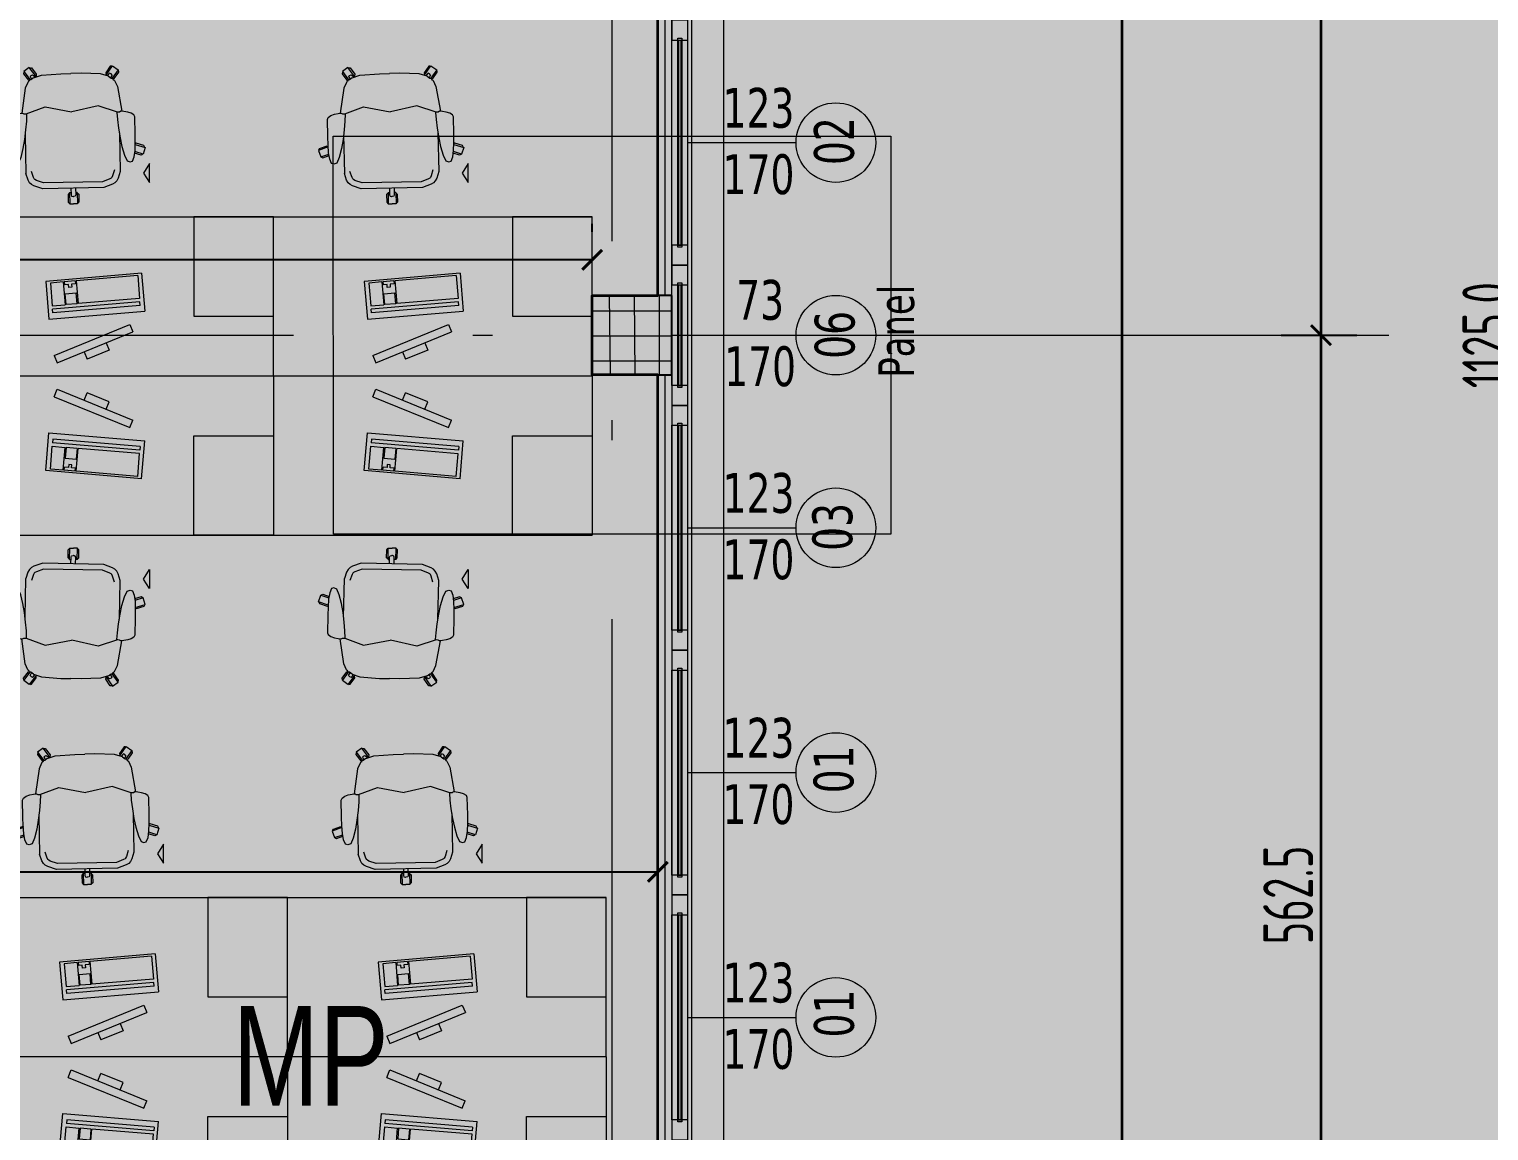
# Model space of a CAD drawing. Extents: x 6529560 to 6558080, y 5579316 to 5588131.
# Drawn here: x 6543850.56 to 6543857.89, y 5579637.96 to 5579643.49 of the extents above; entities that cross this region are included whole.
import ezdxf

# ---------------------------------------------------------------- set-up
doc = ezdxf.new("R2010")
doc.units = 0
doc.header["$MEASUREMENT"] = 0
doc.header["$PDSIZE"] = -5
doc.linetypes.add('ACAD_ISO10W100', pattern=[18, 12, -3, 0, -3])
doc.linetypes.add('GR_SOLID', pattern=[0])
doc.layers.get('0').update_dxf_attribs({"color": 2, "linetype": 'CONTINUOUS', "lineweight": 5})
doc.layers.get('Defpoints').update_dxf_attribs({"linetype": 'CONTINUOUS'})
for name, color, linetype, lineweight in [('arch_drzwi i okna', 4, 'CONTINUOUS', 15), ('arch_drzwi i okna_znaczniki', 130, 'CONTINUOUS', 9), ('arch_fundamenty na rzucie', 3, 'CONTINUOUS', 15), ('arch_meble', 5, 'GR_SOLID', 13), ('arch_osie', 181, 'CONTINUOUS', 5), ('arch_powierzchnia', 6, 'CONTINUOUS', 35), ('arch_sciany dzialowe cienkie na hali', 52, 'CONTINUOUS', 15), ('arch_sciany zewnętrzne', 94, 'CONTINUOUS', 18), ('arch_slupy wypelnienie', 9, 'CONTINUOUS', 13), ('arch_słupy', 8, 'CONTINUOUS', 25), ('arch_wymiary', 2, 'CONTINUOUS', 13)]:
    doc.layers.add(name, color=color, linetype=linetype, lineweight=lineweight)
doc.styles.add('ISO8', font='iso8.shx', dxfattribs={"width": 0.7})
doc.styles.add('ROMANS', font='romans.shx', dxfattribs={"width": 0.8})
doc.styles.get("Standard").update_dxf_attribs({"font": 'arial.ttf', "width": 0.75})
doc.styles.add('TABELKA', font='tahoma.ttf', dxfattribs={"width": 0.8})
doc.dimstyles.new('biura', dxfattribs={"dimtxt": 0.25, "dimasz": 0.1, "dimexe": 0.18, "dimexo": 0.0625, "dimgap": 0.04, "dimtad": 1, "dimdec": 1, "dimlfac": 100, "dimzin": 0, "dimdsep": 46, "dimtxsty": 'ISO8', "dimblk": 'ARCHTICK', "dimcen": 0.09, "dimadec": 0, "dimazin": 0, "dimtfac": 1, "dimtdec": 1, "dimtix": 1, "dimtofl": 0, "dimtmove": 0, "dimatfit": 3, "dimldrblk": 'ARCHTICK', "dimfxl": 0.2, "dimfxlon": 1, "dimtolj": 1, "dimtzin": 0, "dimarcsym": 0})
doc.dimstyles.new('D-GB-50', dxfattribs={"dimscale": 50, "dimtxt": 2.5, "dimasz": 2.5, "dimexe": 1, "dimexo": 2, "dimtad": 1, "dimdec": 0, "dimtxsty": 'ROMANS', "dimblk": 'OBLIQUE', "dimcen": 2.5, "dimdle": 1, "dimclrd": 256, "dimclre": 256, "dimclrt": 2, "dimadec": 0, "dimazin": 0, "dimtfac": 1, "dimtdec": 0, "dimtix": 1, "dimtmove": 2, "dimatfit": 3, "dimfxl": 1, "dimarcsym": 0})

# ---------------------------------------------------------------- blocks, each defined once
blk = doc.blocks.new('_OBLIQUE')
at = {"color": 0, "linetype": 'ByBlock', "lineweight": -2}
blk.add_line((-0.5, -0.5), (0.5, 0.5), dxfattribs=at)
blk = doc.blocks.new('_ArchTick')
at = {"color": 0, "linetype": 'ByBlock', "const_width": 0.15}
blk.add_lwpolyline([(-0.5, -0.5), (0.5, 0.5)], dxfattribs=at)
blk = doc.blocks.new('*D1855')
at = {"layer": 'arch_wymiary', "color": 0, "lineweight": -2, "transparency": 16777216}
for p, q in [((6543858.046511175, 5579647.581055815), (6543858.046511175, 5579636.331055728)), ((6543858.117807353, 5579647.581055815), (6543858.226511176, 5579647.581055815)), ((6543857.846565479, 5579636.331055728), (6543858.226511176, 5579636.331055728))]:
    blk.add_line(p, q, dxfattribs=at)
at = {"layer": 'Defpoints', "color": 0, "transparency": 16777216}
for p in [(6543856.046511161, 5579647.581055815, -7.302244840277531), (6543856.046511161, 5579636.331055728, 0.036858615873214), (6543858.046511175, 5579636.331055728)]:
    blk.add_point(p, dxfattribs=at)
at = {"layer": 'arch_wymiary', "color": 0, "lineweight": -2, "transparency": 16777216, "xscale": 0.1, "yscale": 0.1, "zscale": 0.1}
for p, rotation in [((6543858.046511175, 5579647.581055815), 90), ((6543858.046511175, 5579636.331055728), 270)]:
    blk.add_blockref('_ArchTick', p, dxfattribs=dict(at, rotation=rotation))
at = {"layer": 'arch_wymiary', "color": 0, "transparency": 16777216, "insert": (6543857.881511175, 5579641.956055769), "char_height": 0.25, "attachment_point": 5, "rotation": 90, "style": 'ISO8'}
blk.add_mtext('\\A1;1125.0', dxfattribs=at)
blk = doc.blocks.new('*D1856')
at = {"layer": 'arch_wymiary', "color": 0, "lineweight": -2, "transparency": 16777216}
for p, q in [((6543856.846511175, 5579647.581055815), (6543857.226511175, 5579647.581055815)), ((6543857.046511175, 5579647.581055815), (6543857.046511175, 5579641.956055815)), ((6543856.846696421, 5579641.956055815), (6543857.226511175, 5579641.956055815))]:
    blk.add_line(p, q, dxfattribs=at)
at = {"layer": 'Defpoints', "color": 0, "transparency": 16777216}
for p in [(6543856.046511161, 5579647.581055815), (6543856.046511113, 5579641.956055815, 0.0368586752530263), (6543857.046511175, 5579641.956055815)]:
    blk.add_point(p, dxfattribs=at)
at = {"layer": 'arch_wymiary', "color": 0, "lineweight": -2, "transparency": 16777216, "xscale": 0.1, "yscale": 0.1, "zscale": 0.1}
for p, rotation in [((6543857.046511175, 5579647.581055815), 90), ((6543857.046511175, 5579641.956055815), 270)]:
    blk.add_blockref('_ArchTick', p, dxfattribs=dict(at, rotation=rotation))
at = {"layer": 'arch_wymiary', "color": 0, "transparency": 16777216, "insert": (6543856.881511174, 5579644.768555811), "char_height": 0.25, "attachment_point": 5, "rotation": 90, "style": 'ISO8'}
blk.add_mtext('\\A1;562.5', dxfattribs=at)
blk = doc.blocks.new('*D1857')
at = {"layer": 'arch_wymiary', "color": 0, "lineweight": -2, "transparency": 16777216}
for p, q in [((6543856.846696421, 5579641.956055815), (6543857.226511175, 5579641.956055815)), ((6543857.046511175, 5579641.956055815), (6543857.046511175, 5579636.331055728)), ((6543856.846511175, 5579636.331055728), (6543857.226511175, 5579636.331055728))]:
    blk.add_line(p, q, dxfattribs=at)
at = {"layer": 'Defpoints', "color": 0, "transparency": 16777216}
for p in [(6543856.046511113, 5579641.956055815, 0.0368586752530263), (6543856.046511161, 5579636.331055728), (6543857.046511175, 5579636.331055728)]:
    blk.add_point(p, dxfattribs=at)
at = {"layer": 'arch_wymiary', "color": 0, "lineweight": -2, "transparency": 16777216, "xscale": 0.1, "yscale": 0.1, "zscale": 0.1}
for p, rotation in [((6543857.046511175, 5579641.956055815), 90), ((6543857.046511175, 5579636.331055728), 270)]:
    blk.add_blockref('_ArchTick', p, dxfattribs=dict(at, rotation=rotation))
at = {"layer": 'arch_wymiary', "color": 0, "transparency": 16777216, "insert": (6543856.881511174, 5579639.143555769), "char_height": 0.25, "attachment_point": 5, "rotation": 90, "style": 'ISO8'}
blk.add_mtext('\\A1;562.5', dxfattribs=at)
blk = doc.blocks.new('*D1893')
at = {"layer": 'arch_wymiary', "color": 0, "lineweight": -2, "transparency": 16777216}
for p, q in [((6543823.686470467, 5579639.459810358), (6543823.686470467, 5579639.079810358)), ((6543853.716516807, 5579639.459704583), (6543853.716516807, 5579639.079810358)), ((6543823.686470467, 5579639.259810358), (6543853.716516807, 5579639.259810358))]:
    blk.add_line(p, q, dxfattribs=at)
at = {"layer": 'Defpoints', "color": 0, "transparency": 16777216}
for p in [(6543823.686470467, 5579640.641646984, -2.2523943874e-06), (6543853.716516807, 5579640.641646984, 0.0368586090544197), (6543853.716516807, 5579639.259810358)]:
    blk.add_point(p, dxfattribs=at)
at = {"layer": 'arch_wymiary', "color": 0, "lineweight": -2, "transparency": 16777216, "xscale": 0.1, "yscale": 0.1, "zscale": 0.1, "rotation": 180}
blk.add_blockref('_ArchTick', (6543823.686470467, 5579639.259810358), dxfattribs=at)
at = {"layer": 'arch_wymiary', "color": 0, "lineweight": -2, "transparency": 16777216, "xscale": 0.1, "yscale": 0.1, "zscale": 0.1}
blk.add_blockref('_ArchTick', (6543853.716516807, 5579639.259810358), dxfattribs=at)
at = {"layer": 'arch_wymiary', "color": 0, "transparency": 16777216, "insert": (6543837.307539433, 5579639.424810358), "char_height": 0.25, "attachment_point": 5, "style": 'ISO8'}
blk.add_mtext('\\A1;3003.0', dxfattribs=at)
blk = doc.blocks.new('biurko dostawka')
at = {"layer": 'arch_meble', "color": 0}
for p, q in [((6555863.256439447, 5577522.728014947, 7.302242487318267), (6555703.256470323, 5577522.728014947, 7.302242487318267)), ((6555703.256470323, 5577522.728014947, 7.302242487318267), (6555703.256470442, 5577442.728014946, 7.302242487318267)), ((6555863.256439447, 5577522.728014947, 7.302242487318267), (6555863.256439447, 5577442.728028178, 7.302242487318267)), ((6555753.107601405, 5577512.351674795, 7.302242487318267), (6555754.618423462, 5577516.055377961, 7.302242487318267)), ((6555753.107601405, 5577512.351674795, 7.302242487318267), (6555791.090002299, 5577496.8578161, 7.302242487318267)), ((6555754.618423462, 5577516.055377961, 7.302242487318267), (6555792.600824475, 5577500.561519265, 7.302242487318267)), ((6555768.050377608, 5577510.576187729, 7.302242487318267), (6555769.561199666, 5577514.279890776, 7.302242487318267)), ((6555780.679692626, 5577509.744412422, 7.302242487318267), (6555769.561199666, 5577514.279890776, 7.302242487318267)), ((6555779.168870449, 5577506.040709257, 7.302242487318267), (6555780.679692626, 5577509.744412422, 7.302242487318267)), ((6555791.090002299, 5577496.8578161, 7.302242487318267), (6555792.600824475, 5577500.561519265, 7.302242487318267)), ((6555748.804199457, 5577475.201965809, 7.302242487318267), (6555750.415761829, 5577494.183677197, 7.302242487318267)), ((6555750.415761829, 5577494.183677197, 7.302242487318267), (6555798.502763987, 5577490.101052642, 7.302242487318267)), ((6555752.412526011, 5577490.987400413, 7.302242487318267), (6555752.2543391, 5577489.124203323, 7.302242487318267)), ((6555796.254798889, 5577487.265156746, 7.302242487318267), (6555752.412526011, 5577490.987400413, 7.302242487318267)), ((6555751.140694499, 5577476.007193089, 7.302242487318267), (6555752.111227154, 5577487.438567638, 7.302242487318267)), ((6555752.111227154, 5577487.438567638, 7.302242487318267), (6555758.587926507, 5577486.88869071, 7.302242487318267)), ((6555796.096611977, 5577485.401959657, 7.302242487318267), (6555752.2543391, 5577489.124203323, 7.302242487318267)), ((6555757.617393851, 5577475.457316279, 7.302242487318267), (6555758.587926507, 5577486.88869071, 7.302242487318267)), ((6555759.086134314, 5577486.846392631, 7.302242487318267), (6555758.62318027, 5577481.393509865, 7.302242487318267)), ((6555764.566418409, 5577486.381112098, 7.302242487318267), (6555759.086134314, 5577486.846392631, 7.302242487318267)), ((6555764.094093323, 5577474.907439231, 7.302242487318267), (6555765.064625979, 5577486.338813781, 7.302242487318267)), ((6555764.566418409, 5577486.381112098, 7.302242487318267), (6555764.103464365, 5577480.928229332, 7.302242487318267)), ((6555795.953500152, 5577483.716323853, 7.302242487318267), (6555765.064625979, 5577486.338813781, 7.302242487318267)), ((6555794.982967377, 5577472.284949421, 7.302242487318267), (6555795.953500152, 5577483.716323853, 7.302242487318267)), ((6555796.254798889, 5577487.265156746, 7.302242487318267), (6555796.096611977, 5577485.401959657, 7.302242487318267)), ((6555796.891201615, 5577471.119341254, 7.302242487318267), (6555798.502763987, 5577490.101052642, 7.302242487318267)), ((6555757.617393851, 5577475.457316279, 7.302242487318267), (6555751.140694499, 5577476.007193089, 7.302242487318267)), ((6555758.115601539, 5577475.415018081, 7.302242487318267), (6555758.242496253, 5577476.909641027, 7.302242487318267)), ((6555760.235326886, 5577476.740448117, 7.302242487318267), (6555758.242496253, 5577476.909641027, 7.302242487318267)), ((6555758.62318027, 5577481.393509865, 7.302242487318267), (6555764.103464365, 5577480.928229332, 7.302242487318267)), ((6555760.362221479, 5577478.235071182, 7.302242487318267), (6555760.235326886, 5577476.740448117, 7.302242487318267)), ((6555761.856844425, 5577478.108176351, 7.302242487318267), (6555760.362221479, 5577478.235071182, 7.302242487318267)), ((6555761.729949832, 5577476.613553405, 7.302242487318267), (6555761.856844425, 5577478.108176351, 7.302242487318267)), ((6555763.722780347, 5577476.444360495, 7.302242487318267), (6555761.729949832, 5577476.613553405, 7.302242487318267)), ((6555763.595885754, 5577474.949737548, 7.302242487318267), (6555763.722780347, 5577476.444360495, 7.302242487318267)), ((6555796.891201615, 5577471.119341254, 7.302242487318267), (6555748.804199457, 5577475.201965809, 7.302242487318267)), ((6555763.595885754, 5577474.949737548, 7.302242487318267), (6555758.115601539, 5577475.415018081, 7.302242487318267)), ((6555794.982967377, 5577472.284949421, 7.302242487318267), (6555764.094093323, 5577474.907439231, 7.302242487318267)), ((6555703.256470442, 5577442.728014946, 7.302242487318267), (6555863.256439447, 5577442.728028178, 7.302242487318267)), ((6555760.018493534, 5577431.441066742, 7.302242487318267), (6555760.097313404, 5577435.440290094, 7.302242487318267)), ((6555760.097313404, 5577435.440290094, 7.302242487318267), (6555760.841556311, 5577436.155763627, 7.302242487318267)), ((6555760.731602669, 5577430.576847076, 7.302242487318267), (6555760.843980074, 5577436.278739691, 7.302242487318267)), ((6555760.843980074, 5577436.278739691, 7.302242487318267), (6555762.788203359, 5577436.240421295, 7.302242487318267)), ((6555761.472926974, 5577428.403817296, 7.302242487318267), (6555761.538800716, 5577431.746168256, 7.302242487318267)), ((6555761.538800716, 5577431.746168256, 7.302242487318267), (6555761.768364668, 5577432.330758214, 7.302242487318267)), ((6555761.768364668, 5577432.330758214, 7.302242487318267), (6555762.524120211, 5577432.513901471, 7.302242487318267)), ((6555762.524120211, 5577432.513901471, 7.302242487318267), (6555762.714684009, 5577432.510145784, 7.302242487318267)), ((6555762.905247807, 5577432.506389856, 7.302242487318267), (6555762.714684009, 5577432.510145784, 7.302242487318267)), ((6555764.732426524, 5577436.202103018, 7.302242487318267), (6555762.788203359, 5577436.240421295, 7.302242487318267)), ((6555763.653200268, 5577432.293610216, 7.302242487318267), (6555762.905247807, 5577432.506389856, 7.302242487318267)), ((6555763.859551668, 5577431.700428962, 7.302242487318267), (6555763.653200268, 5577432.293610216, 7.302242487318267)), ((6555763.793677925, 5577428.358078003, 7.302242487318267), (6555763.859551668, 5577431.700428962, 7.302242487318267)), ((6555764.620049119, 5577430.500210286, 7.302242487318267), (6555764.732426524, 5577436.202103018, 7.302242487318267)), ((6555765.445476533, 5577435.334884047, 7.302242487318267), (6555764.73000288, 5577436.079126835, 7.302242487318267)), ((6555765.366656542, 5577431.335660697, 7.302242487318267), (6555765.445476533, 5577435.334884047, 7.302242487318267)), ((6555739.902613043, 5577424.236050844, 7.302242487318267), (6555738.788750886, 5577420.955362558, 7.302242487318267)), ((6555740.690106392, 5577425.572792888, 7.302242487318267), (6555739.902613043, 5577424.236050844, 7.302242487318267)), ((6555741.622958779, 5577426.469585181, 7.302242487318267), (6555740.690106392, 5577425.572792888, 7.302242487318267)), ((6555742.886647582, 5577427.151816725, 7.302242487318267), (6555741.622958779, 5577426.469585181, 7.302242487318267)), ((6555747.288681507, 5577428.683371902, 7.302242487318267), (6555742.886647582, 5577427.151816725, 7.302242487318267)), ((6555744.09654963, 5577424.405175686, 7.302242487318267), (6555743.402648211, 5577424.030557036, 7.302242487318267)), ((6555747.765568971, 5577425.681700588, 7.302242487318267), (6555744.09654963, 5577424.405175686, 7.302242487318267)), ((6555777.977923274, 5577428.078523277, 7.302242487318267), (6555747.288681507, 5577428.683371902, 7.302242487318267)), ((6555777.383133412, 5577425.097973466, 7.302242487318267), (6555747.765568971, 5577425.681700588, 7.302242487318267)), ((6555760.733967185, 5577430.696823835, 7.302242487318267), (6555760.018493534, 5577431.441066742, 7.302242487318267)), ((6555760.731602669, 5577430.576847076, 7.302242487318267), (6555761.515450358, 5577430.561398386, 7.302242487318267)), ((6555764.620049119, 5577430.500210286, 7.302242487318267), (6555763.83620131, 5577430.515658975, 7.302242487318267)), ((6555764.622413635, 5577430.620187044, 7.302242487318267), (6555765.366656542, 5577431.335660697, 7.302242487318267)), ((6555780.999005317, 5577423.677871943, 7.302242487318267), (6555777.383133412, 5577425.097973466, 7.302242487318267)), ((6555782.316191912, 5577426.374706983, 7.302242487318267), (6555777.977923274, 5577428.078523277, 7.302242487318267)), ((6555783.552017808, 5577425.643213033, 7.302242487318267), (6555782.316191912, 5577426.374706983, 7.302242487318267)), ((6555784.448810101, 5577424.710360646, 7.302242487318267), (6555783.552017808, 5577425.643213033, 7.302242487318267)), ((6555785.183021188, 5577423.343627692, 7.302242487318267), (6555784.448810101, 5577424.710360646, 7.302242487318267)), ((6555797.960509419, 5577420.72796905, 7.302242487318267), (6555800.979925633, 5577425.518016219, 7.302242487318267)), ((6555800.979925633, 5577425.518016219, 7.302242487318267), (6555800.979925752, 5577415.937922, 7.302242487318267)), ((6555738.406062841, 5577401.538263321, 7.302242487318267), (6555738.788750886, 5577420.955362558, 7.302242487318267)), ((6555742.636512637, 5577422.982747196, 7.302242487318267), (6555741.621616244, 5577419.993545532, 7.302242487318267)), ((6555743.059391499, 5577423.700569153, 7.302242487318267), (6555742.636512637, 5577422.982747196, 7.302242487318267)), ((6555743.402648211, 5577424.030557036, 7.302242487318267), (6555743.059391499, 5577423.700569153, 7.302242487318267)), ((6555781.677607058, 5577423.276202798, 7.302242487318267), (6555780.999005317, 5577423.677871943, 7.302242487318267)), ((6555782.007594943, 5577422.932946086, 7.302242487318267), (6555781.677607058, 5577423.276202798, 7.302242487318267)), ((6555782.401861549, 5577422.199019194, 7.302242487318267), (6555782.007594943, 5577422.932946086, 7.302242487318267)), ((6555783.298188329, 5577419.172149658, 7.302242487318267), (6555782.401861549, 5577422.199019194, 7.302242487318267)), ((6555786.166751623, 5577420.021598221, 7.302242487318267), (6555785.183021188, 5577423.343627692, 7.302242487318267)), ((6555785.784063697, 5577400.604499102, 7.302242487318267), (6555786.166751623, 5577420.021598221, 7.302242487318267)), ((6555800.979925752, 5577415.937922, 7.302242487318267), (6555797.960509419, 5577420.72796905, 7.302242487318267)), ((6555725.773177146, 5577409.33157742, 7.302242487318267), (6555726.9195652, 5577412.638629913, 7.302242487318267)), ((6555726.9195652, 5577412.638629913, 7.302242487318267), (6555730.998227836, 5577411.224113226, 7.302242487318267)), ((6555726.998399258, 5577412.611289501, 7.302242487318267), (6555727.978583336, 5577413.085848808, 7.302242487318267)), ((6555727.978583336, 5577413.085848808, 7.302242487318267), (6555731.131872534, 5577411.992144942, 7.302242487318267)), ((6555730.891361593, 5577410.609971881, 7.302242487318267), (6555730.585049391, 5577406.740256428, 7.302242487318267)), ((6555731.438417077, 5577413.753802537, 7.302242487318267), (6555730.891361593, 5577410.609971881, 7.302242487318267)), ((6555732.385558248, 5577415.984572172, 7.302242487318267), (6555731.438417077, 5577413.753802537, 7.302242487318267)), ((6555733.582317233, 5577416.26504445, 7.302242487318267), (6555732.385558248, 5577415.984572172, 7.302242487318267)), ((6555735.019454598, 5577415.699615955, 7.302242487318267), (6555733.582317233, 5577416.26504445, 7.302242487318267)), ((6555736.258674502, 5577412.856645107, 7.302242487318267), (6555735.019454598, 5577415.699615955, 7.302242487318267)), ((6555737.356762051, 5577408.435148835, 7.302242487318267), (6555736.258674502, 5577412.856645107, 7.302242487318267)), ((6555787.104302764, 5577407.454683781, 7.302242487318267), (6555788.375755072, 5577411.829479337, 7.302242487318267)), ((6555788.375755072, 5577411.829479337, 7.302242487318267), (6555789.726032138, 5577414.621414185, 7.302242487318267)), ((6555789.726032138, 5577414.621414185, 7.302242487318267), (6555791.184332609, 5577415.129777074, 7.302242487318267)), ((6555791.184332609, 5577415.129777074, 7.302242487318267), (6555792.369111061, 5577414.802367449, 7.302242487318267)), ((6555792.369111061, 5577414.802367449, 7.302242487318267), (6555793.227619171, 5577412.536010504, 7.302242487318267)), ((6555793.227619171, 5577412.536010504, 7.302242487318267), (6555793.650375366, 5577409.373065949, 7.302242487318267)), ((6555796.658447266, 5577411.732249974, 7.302242487318267), (6555793.464512229, 5577410.763642431, 7.302242487318267)), ((6555797.69902134, 5577411.243650675, 7.302242487318267), (6555793.567790866, 5577409.990941048, 7.302242487318267)), ((6555797.619171142, 5577411.219437719, 7.302242487318267), (6555796.658447266, 5577411.732249974, 7.302242487318267)), ((6555798.71421349, 5577407.893995881, 7.302242487318267), (6555797.69902134, 5577411.243650675, 7.302242487318267)), ((6555730.654754162, 5577407.638057231, 7.302242487318267), (6555725.773177146, 5577409.33157742, 7.302242487318267)), ((6555725.888512492, 5577409.291565181, 7.302242487318267), (6555726.339186191, 5577408.362236022, 7.302242487318267)), ((6555726.339186191, 5577408.362236022, 7.302242487318267), (6555730.119092106, 5577407.051498532, 7.302242487318267)), ((6555730.119092106, 5577407.051498532, 7.302242487318267), (6555730.629270195, 5577407.298906922, 7.302242487318267)), ((6555730.433173417, 5577402.434413076, 7.302242487318267), (6555730.275328636, 5577393.765840291, 7.302242487318267)), ((6555730.585049391, 5577406.740256428, 7.302242487318267), (6555730.433173417, 5577402.434413076, 7.302242487318267)), ((6555738.110734105, 5577403.960423112, 7.302242487318267), (6555737.356762051, 5577408.435148835, 7.302242487318267)), ((6555738.706557631, 5577399.073733568, 7.302242487318267), (6555738.110734105, 5577403.960423112, 7.302242487318267)), ((6555785.386694074, 5577398.153723359, 7.302242487318267), (6555786.174601674, 5577403.013141155, 7.302242487318267)), ((6555786.174601674, 5577403.013141155, 7.302242487318267), (6555787.104302764, 5577407.454683781, 7.302242487318267)), ((6555793.650375366, 5577409.373065949, 7.302242487318267), (6555793.803974032, 5577405.49428606, 7.302242487318267)), ((6555793.769698858, 5577406.394136191, 7.302242487318267), (6555798.71421349, 5577407.893995881, 7.302242487318267)), ((6555794.281833172, 5577405.786926747, 7.302242487318267), (6555793.781799793, 5577406.054245233, 7.302242487318267)), ((6555793.803974032, 5577405.49428606, 7.302242487318267), (6555793.786071896, 5577401.18580234, 7.302242487318267)), ((6555798.110449791, 5577406.947709322, 7.302242487318267), (6555794.281833172, 5577405.786926747, 7.302242487318267)), ((6555798.597391128, 5577407.858559131, 7.302242487318267), (6555798.110449791, 5577406.947709322, 7.302242487318267)), ((6555739.073944807, 5577394.67464006, 7.302242487318267), (6555738.706557631, 5577399.073733568, 7.302242487318267)), ((6555784.846257449, 5577393.772521973, 7.302242487318267), (6555785.386694074, 5577398.153723359, 7.302242487318267)), ((6555793.786071896, 5577401.18580234, 7.302242487318267), (6555793.602232098, 5577392.517741919, 7.302242487318267)), ((6555730.275328636, 5577393.765840291, 7.302242487318267), (6555730.711929083, 5577392.777045131, 7.302242487318267)), ((6555730.711929083, 5577392.777045131, 7.302242487318267), (6555732.057831287, 5577391.845343113, 7.302242487318267)), ((6555732.057831287, 5577391.845343113, 7.302242487318267), (6555733.81440866, 5577391.19760406, 7.302242487318267)), ((6555733.81440866, 5577391.19760406, 7.302242487318267), (6555735.722765446, 5577390.790920973, 7.302242487318267)), ((6555735.722765446, 5577390.790920973, 7.302242487318267), (6555737.195685983, 5577390.670873761, 7.302242487318267)), ((6555738.498210788, 5577378.14977634, 7.302242487318267), (6555736.737079382, 5577390.708251477, 7.302242487318267)), ((6555737.195685983, 5577390.670873761, 7.302242487318267), (6555737.853594303, 5577391.014976501, 7.302242487318267)), ((6555737.853594303, 5577391.014976501, 7.302242487318267), (6555738.827469468, 5577391.049793123, 7.302242487318267)), ((6555738.827469468, 5577391.049793123, 7.302242487318267), (6555738.958510398, 5577391.00370729, 7.302242487318267)), ((6555738.958510398, 5577391.00370729, 7.302242487318267), (6555739.191788554, 5577391.21464622, 7.302242487318267)), ((6555738.958510398, 5577391.00370729, 7.302242487318267), (6555748.466040969, 5577387.48217237, 7.302242487318267)), ((6555739.191788554, 5577391.21464622, 7.302242487318267), (6555739.073944807, 5577394.67464006, 7.302242487318267)), ((6555748.466040969, 5577387.48217237, 7.302242487318267), (6555761.814898968, 5577389.931609035, 7.302242487318267)), ((6555775.178055167, 5577386.955710291, 7.302242487318267), (6555761.936076999, 5577389.929220677, 7.302242487318267)), ((6555784.816959024, 5577390.099891544, 7.302242487318267), (6555775.178055167, 5577386.955710291, 7.302242487318267)), ((6555784.592173457, 5577390.319858312, 7.302242487318267), (6555784.846257449, 5577393.772521973, 7.302242487318267)), ((6555784.816959024, 5577390.099891544, 7.302242487318267), (6555784.592173457, 5577390.319858312, 7.302242487318267)), ((6555784.770426273, 5577377.237805724, 7.302242487318267), (6555787.025023222, 5577389.717135668, 7.302242487318267)), ((6555784.949714064, 5577390.140778184, 7.302242487318267), (6555784.816959024, 5577390.099891544, 7.302242487318267)), ((6555785.921461106, 5577390.067615747, 7.302242487318267), (6555784.949714064, 5577390.140778184, 7.302242487318267)), ((6555786.565299988, 5577389.697857142, 7.302242487318267), (6555785.921461106, 5577390.067615747, 7.302242487318267)), ((6555788.041806817, 5577389.759774566, 7.302242487318267), (6555786.565299988, 5577389.697857142, 7.302242487318267)), ((6555789.964705944, 5577390.090948224, 7.302242487318267), (6555788.041806817, 5577389.759774566, 7.302242487318267)), ((6555791.745441556, 5577390.668971061, 7.302242487318267), (6555789.964705944, 5577390.090948224, 7.302242487318267)), ((6555793.127009749, 5577391.546917676, 7.302242487318267), (6555791.745441556, 5577390.668971061, 7.302242487318267)), ((6555793.602232098, 5577392.517741919, 7.302242487318267), (6555793.127009749, 5577391.546917676, 7.302242487318267)), ((6555737.674343944, 5577370.907604456, 7.302242487318267), (6555740.08865273, 5577374.096649767, 7.302242487318267)), ((6555737.772797704, 5577369.762442112, 7.302242487318267), (6555740.934341192, 5577373.937894225, 7.302242487318267)), ((6555739.783485174, 5577375.156869054, 7.302242487318267), (6555738.498210788, 5577378.14977634, 7.302242487318267)), ((6555739.980832696, 5577374.943483472, 7.302242487318267), (6555739.783485174, 5577375.156869054, 7.302242487318267)), ((6555740.150515795, 5577374.799567341, 7.302242487318267), (6555739.980832696, 5577374.943483472, 7.302242487318267)), ((6555740.08865273, 5577374.096649767, 7.302242487318267), (6555740.608832478, 5577374.168152332, 7.302242487318267)), ((6555740.380776048, 5577374.709012389, 7.302242487318267), (6555740.150515795, 5577374.799567341, 7.302242487318267)), ((6555740.686546087, 5577373.983846426, 7.302242487318267), (6555740.380776048, 5577374.709012389, 7.302242487318267)), ((6555741.362830281, 5577373.858433365, 7.302242487318267), (6555740.686546087, 5577373.983846426, 7.302242487318267)), ((6555740.941405534, 5577372.299497366, 7.302242487318267), (6555741.696661115, 5577373.596405029, 7.302242487318267)), ((6555742.655464292, 5577372.843827605, 7.302242487318267), (6555741.362830281, 5577373.858433365, 7.302242487318267)), ((6555742.655464292, 5577372.843827605, 7.302242487318267), (6555746.623806595, 5577371.553380847, 7.302242487318267)), ((6555780.407334566, 5577372.099782825, 7.302242487318267), (6555781.738942504, 5577373.062667966, 7.302242487318267)), ((6555781.738942504, 5577373.062667966, 7.302242487318267), (6555782.419643163, 5577373.161336423, 7.302242487318267)), ((6555785.164795756, 5577368.828402042, 7.302242487318267), (6555782.170229792, 5577373.125183702, 7.302242487318267)), ((6555782.419643163, 5577373.161336423, 7.302242487318267), (6555782.753748893, 5577373.873891234, 7.302242487318267)), ((6555783.021516918, 5577373.250493884, 7.302242487318267), (6555782.504558444, 5577373.342437148, 7.302242487318267)), ((6555782.753748893, 5577373.873891234, 7.302242487318267), (6555782.987398505, 5577373.955303073, 7.302242487318267)), ((6555782.987398505, 5577373.955303073, 7.302242487318267), (6555783.162620545, 5577374.092421531, 7.302242487318267)), ((6555785.308295012, 5577369.968795776, 7.302242487318267), (6555783.021516918, 5577373.250493884, 7.302242487318267)), ((6555783.162620545, 5577374.092421531, 7.302242487318267), (6555783.368222594, 5577374.29786539, 7.302242487318267)), ((6555783.368222594, 5577374.29786539, 7.302242487318267), (6555784.770426273, 5577377.237805724, 7.302242487318267)), ((6555737.822491527, 5577369.828072906, 7.302242487318267), (6555737.674343944, 5577370.907604456, 7.302242487318267)), ((6555740.563714623, 5577367.65003705, 7.302242487318267), (6555737.772797704, 5577369.762442112, 7.302242487318267)), ((6555744.132690787, 5577372.363455295, 7.302242487318267), (6555740.563714623, 5577367.65003705, 7.302242487318267)), ((6555740.941405534, 5577372.299497366, 7.302242487318267), (6555741.417349816, 5577371.682999253, 7.302242487318267)), ((6555741.090930104, 5577367.810474396, 7.302242487318267), (6555741.660645605, 5577367.88946855, 7.302242487318267)), ((6555741.417349816, 5577371.682999253, 7.302242487318267), (6555742.136652232, 5577371.386767864, 7.302242487318267)), ((6555741.660645605, 5577367.88946855, 7.302242487318267), (6555744.074559212, 5577371.081359626, 7.302242487318267)), ((6555742.136652232, 5577371.386767864, 7.302242487318267), (6555742.665408254, 5577371.724414348, 7.302242487318267)), ((6555742.665408254, 5577371.724414348, 7.302242487318267), (6555743.342632889, 5577372.619158388, 7.302242487318267)), ((6555744.074559212, 5577371.081359626, 7.302242487318267), (6555743.933106541, 5577372.099871516, 7.302242487318267)), ((6555746.623806595, 5577371.553380847, 7.302242487318267), (6555756.411144852, 5577370.814378022, 7.302242487318267)), ((6555756.411144852, 5577370.814378022, 7.302242487318267), (6555761.495963454, 5577370.673824906, 7.302242487318267)), ((6555766.582371234, 5577370.613915086, 7.302242487318267), (6555761.495963454, 5577370.673824906, 7.302242487318267)), ((6555776.391227364, 5577370.966700197, 7.302242487318267), (6555766.582371234, 5577370.613915086, 7.302242487318267)), ((6555780.407334566, 5577372.099782825, 7.302242487318267), (6555776.391227364, 5577370.966700197, 7.302242487318267)), ((6555778.91232741, 5577371.677989602, 7.302242487318267), (6555782.292812466, 5577366.827605843, 7.302242487318267)), ((6555778.919896364, 5577370.394599319, 7.302242487318267), (6555779.101370931, 5577371.406746626, 7.302242487318267)), ((6555781.206167459, 5577367.11007297, 7.302242487318267), (6555778.919896364, 5577370.394599319, 7.302242487318267)), ((6555780.353290916, 5577370.981630564, 7.302242487318267), (6555779.711847186, 5577371.902364135, 7.302242487318267)), ((6555780.868332147, 5577370.623412251, 7.302242487318267), (6555780.353290916, 5577370.981630564, 7.302242487318267)), ((6555781.598748326, 5577370.89107132, 7.302242487318267), (6555780.868332147, 5577370.623412251, 7.302242487318267)), ((6555781.7723279, 5577367.008692146, 7.302242487318267), (6555781.206167459, 5577367.11007297, 7.302242487318267)), ((6555782.098614454, 5577371.488337517, 7.302242487318267), (6555781.395046473, 5577372.813996911, 7.302242487318267)), ((6555782.098614454, 5577371.488337517, 7.302242487318267), (6555781.598748326, 5577370.89107132, 7.302242487318267)), ((6555782.292812466, 5577366.827605843, 7.302242487318267), (6555785.164795756, 5577368.828402042, 7.302242487318267)), ((6555785.117726445, 5577368.895939827, 7.302242487318267), (6555785.308295012, 5577369.968795776, 7.302242487318267))]:
    blk.add_line(p, q, dxfattribs=at)
at = {"layer": 'arch_meble', "color": 0, "extrusion": (0, 0, -1)}
blk.add_line((6555746.256476282, 5577522.728052497, 7.302242487317471), (6555704.256476283, 5577522.728015184, 7.302242487317471), dxfattribs=at)
at = {"layer": 'arch_meble', "color": 0, "elevation": 7.302242487318267}
blk.add_lwpolyline([(6555863.256439447, 5577442.728028178), (6555823.256439447, 5577442.728028058), (6555823.256439447, 5577492.728028058), (6555863.256439447, 5577492.728028058)], close=True, dxfattribs=at)
blk = doc.blocks.new('*D2130')
at = {"layer": 'arch_wymiary', "color": 0, "lineweight": -2, "transparency": 16777216}
for p, q in [((6543832.780506869, 5579642.534792241), (6543832.780506869, 5579642.154792241)), ((6543853.38651283, 5579642.475202323), (6543853.38651283, 5579642.514792239)), ((6543853.38651283, 5579642.33479224), (6543832.780506869, 5579642.33479224))]:
    blk.add_line(p, q, dxfattribs=at)
at = {"layer": 'Defpoints', "color": 0, "transparency": 16777216}
for p in [(6543832.780506869, 5579642.924436659), (6543832.780506869, 5579642.33479224), (6543853.38651283, 5579641.750878498, -7.292449914625307)]:
    blk.add_point(p, dxfattribs=at)
at = {"layer": 'arch_wymiary', "color": 0, "lineweight": -2, "transparency": 16777216, "xscale": 0.1, "yscale": 0.1, "zscale": 0.1, "rotation": 180}
blk.add_blockref('_ArchTick', (6543832.780506869, 5579642.33479224), dxfattribs=at)
at = {"layer": 'arch_wymiary', "color": 0, "lineweight": -2, "transparency": 16777216, "xscale": 0.1, "yscale": 0.1, "zscale": 0.1}
blk.add_blockref('_ArchTick', (6543853.38651283, 5579642.33479224), dxfattribs=at)
at = {"layer": 'arch_wymiary', "color": 0, "transparency": 16777216, "insert": (6543843.083509849, 5579642.499792241), "char_height": 0.25, "attachment_point": 5, "style": 'ISO8'}
blk.add_mtext('\\A1;2060.6', dxfattribs=at)

msp = doc.modelspace()

# ---------------------------------------------------------------- hatches: boundary and pattern name
at = {"layer": 'arch_slupy wypelnienie'}
h = msp.add_hatch(dxfattribs=at)
h.set_pattern_fill('ANSI37', color=256, angle=225)
h.set_pattern_definition([(270, (223.8492858055979, 331.204085544683), (0.125, 0), []), (0, (223.8492858055979, 331.204085544683), (0, 0.125), [])])
h.paths.add_polyline_path([(6543853.786512831, 5579642.156054734), (6543853.38651283, 5579642.156054734), (6543853.38651283, 5579641.756054734), (6543853.786512831, 5579641.756054734)])

# ---------------------------------------------------------------- linework, layer by layer
at = {"layer": 'arch_drzwi i okna'}
for p, q in [((6543853.786512471, 5579642.408555541), (6543853.786512471, 5579643.43855554)), ((6543853.816512473, 5579643.43855554), (6543853.836512471, 5579643.43855554)), ((6543853.866512472, 5579642.408555541), (6543853.866512472, 5579643.43855554)), ((6543853.816512473, 5579642.408555541), (6543853.836512471, 5579642.408555541)), ((6543853.7865125, 5579641.703555616), (6543853.7865125, 5579642.208555534)), ((6543853.816512501, 5579642.208555534), (6543853.836512501, 5579642.208555534)), ((6543853.866512501, 5579641.703555616), (6543853.866512501, 5579642.208555534)), ((6543853.816512501, 5579641.703555616), (6543853.836512501, 5579641.703555616)), ((6543853.786512531, 5579640.47355562), (6543853.786512531, 5579641.50355562)), ((6543853.81651253, 5579641.50355562), (6543853.836512529, 5579641.50355562)), ((6543853.86651253, 5579640.47355562), (6543853.86651253, 5579641.50355562)), ((6543853.81651253, 5579640.47355562), (6543853.836512529, 5579640.47355562)), ((6543853.786512531, 5579639.243555622), (6543853.786512531, 5579640.27355562)), ((6543853.81651253, 5579640.27355562), (6543853.836512529, 5579640.27355562)), ((6543853.86651253, 5579639.243555622), (6543853.86651253, 5579640.27355562)), ((6543853.81651253, 5579639.243555622), (6543853.836512529, 5579639.243555622)), ((6543853.786512531, 5579638.01355562), (6543853.786512531, 5579639.043555622)), ((6543853.81651253, 5579639.043555622), (6543853.836512529, 5579639.043555622)), ((6543853.86651253, 5579638.01355562), (6543853.86651253, 5579639.043555622)), ((6543853.81651253, 5579638.01355562), (6543853.836512529, 5579638.01355562))]:
    msp.add_line(p, q, dxfattribs=at)
for points in [[(6543853.786512471, 5579643.43855554), (6543853.816512473, 5579643.43855554), (6543853.816512473, 5579643.44855554), (6543853.836512471, 5579643.44855554), (6543853.836512471, 5579643.43855554), (6543853.866512472, 5579643.43855554), (6543853.866512472, 5579643.538555538), (6543853.786512471, 5579643.538555538), (6543853.786512471, 5579643.43855554)], [(6543853.866512472, 5579642.408555541), (6543853.836512471, 5579642.408555541), (6543853.836512471, 5579642.398555539), (6543853.816512473, 5579642.398555539), (6543853.816512473, 5579642.408555541), (6543853.786512471, 5579642.408555541), (6543853.786512471, 5579642.308555539), (6543853.866512472, 5579642.308555539), (6543853.866512472, 5579642.408555541)], [(6543853.7865125, 5579642.208555534), (6543853.816512501, 5579642.208555534), (6543853.816512501, 5579642.218555535), (6543853.836512501, 5579642.218555535), (6543853.836512501, 5579642.208555534), (6543853.866512501, 5579642.208555534), (6543853.866512501, 5579642.308555533), (6543853.7865125, 5579642.308555533), (6543853.7865125, 5579642.208555534)], [(6543853.866512501, 5579641.703555616), (6543853.836512501, 5579641.703555616), (6543853.836512501, 5579641.693555614), (6543853.816512501, 5579641.693555614), (6543853.816512501, 5579641.703555616), (6543853.7865125, 5579641.703555616), (6543853.7865125, 5579641.603555614), (6543853.866512501, 5579641.603555614), (6543853.866512501, 5579641.703555616)], [(6543853.786512531, 5579641.50355562), (6543853.81651253, 5579641.50355562), (6543853.81651253, 5579641.51355562), (6543853.836512529, 5579641.51355562), (6543853.836512529, 5579641.50355562), (6543853.86651253, 5579641.50355562), (6543853.86651253, 5579641.603555621), (6543853.786512531, 5579641.603555621), (6543853.786512531, 5579641.50355562)], [(6543853.86651253, 5579640.47355562), (6543853.836512529, 5579640.47355562), (6543853.836512529, 5579640.46355562), (6543853.81651253, 5579640.46355562), (6543853.81651253, 5579640.47355562), (6543853.786512531, 5579640.47355562), (6543853.786512531, 5579640.373555621), (6543853.86651253, 5579640.373555621), (6543853.86651253, 5579640.47355562)], [(6543853.786512531, 5579640.27355562), (6543853.81651253, 5579640.27355562), (6543853.81651253, 5579640.283555622), (6543853.836512529, 5579640.283555622), (6543853.836512529, 5579640.27355562), (6543853.86651253, 5579640.27355562), (6543853.86651253, 5579640.373555621), (6543853.786512531, 5579640.373555621), (6543853.786512531, 5579640.27355562)], [(6543853.86651253, 5579639.243555622), (6543853.836512529, 5579639.243555622), (6543853.836512529, 5579639.233555621), (6543853.81651253, 5579639.233555621), (6543853.81651253, 5579639.243555622), (6543853.786512531, 5579639.243555622), (6543853.786512531, 5579639.14355562), (6543853.86651253, 5579639.14355562), (6543853.86651253, 5579639.243555622)], [(6543853.786512531, 5579639.043555622), (6543853.81651253, 5579639.043555622), (6543853.81651253, 5579639.053555622), (6543853.836512529, 5579639.053555622), (6543853.836512529, 5579639.043555622), (6543853.86651253, 5579639.043555622), (6543853.86651253, 5579639.14355562), (6543853.786512531, 5579639.14355562), (6543853.786512531, 5579639.043555622)], [(6543853.86651253, 5579638.01355562), (6543853.836512529, 5579638.01355562), (6543853.836512529, 5579638.003555621), (6543853.81651253, 5579638.003555621), (6543853.81651253, 5579638.01355562), (6543853.786512531, 5579638.01355562), (6543853.786512531, 5579637.913555622), (6543853.86651253, 5579637.913555622), (6543853.86651253, 5579638.01355562)]]:
    msp.add_lwpolyline(points, dxfattribs=at)
for points in [[(6543853.836512471, 5579643.44855554), (6543853.836512471, 5579642.398555539), (6543853.816512473, 5579642.398555539), (6543853.816512473, 5579643.44855554)], [(6543853.83151247, 5579643.43855554), (6543853.83151247, 5579642.408555541), (6543853.82151247, 5579642.408555541), (6543853.82151247, 5579643.43855554)], [(6543853.836512501, 5579642.218555535), (6543853.836512501, 5579641.693555614), (6543853.816512501, 5579641.693555614), (6543853.816512501, 5579642.218555535)], [(6543853.8315125, 5579642.208555534), (6543853.8315125, 5579641.703555616), (6543853.821512501, 5579641.703555616), (6543853.821512501, 5579642.208555534)], [(6543853.836512529, 5579641.51355562), (6543853.836512529, 5579640.46355562), (6543853.81651253, 5579640.46355562), (6543853.81651253, 5579641.51355562)], [(6543853.831512532, 5579641.50355562), (6543853.831512532, 5579640.47355562), (6543853.821512532, 5579640.47355562), (6543853.821512532, 5579641.50355562)], [(6543853.836512529, 5579640.283555622), (6543853.836512529, 5579639.233555621), (6543853.81651253, 5579639.233555621), (6543853.81651253, 5579640.283555622)], [(6543853.831512532, 5579640.27355562), (6543853.831512532, 5579639.243555622), (6543853.821512532, 5579639.243555622), (6543853.821512532, 5579640.27355562)], [(6543853.836512529, 5579639.053555622), (6543853.836512529, 5579638.003555621), (6543853.81651253, 5579638.003555621), (6543853.81651253, 5579639.053555622)], [(6543853.831512532, 5579639.043555622), (6543853.831512532, 5579638.01355562), (6543853.821512532, 5579638.01355562), (6543853.821512532, 5579639.043555622)]]:
    msp.add_lwpolyline(points, close=True, dxfattribs=at)
at = {"layer": 'arch_drzwi i okna_znaczniki'}
for p, q in [((6543853.866502853, 5579642.923555541), (6543854.410222121, 5579642.923555541)), ((6543853.8665029, 5579641.956055634), (6543854.410222167, 5579641.956055634)), ((6543853.866502912, 5579640.98855562), (6543854.410222182, 5579640.98855562)), ((6543853.866502912, 5579639.758555623), (6543854.410222182, 5579639.758555623)), ((6543853.866502912, 5579638.528555622), (6543854.410222182, 5579638.528555622))]:
    msp.add_line(p, q, dxfattribs=at)
for centre in [(6543854.610222122, 5579642.923555541, -7.339101721382213), (6543854.61022217, 5579641.956055634, 0.0368576766655711), (6543854.610222181, 5579640.98855562, -7.339101725897098), (6543854.610222181, 5579639.758555623, -7.339101725897106), (6543854.610222181, 5579638.528555622, -7.339101725897113)]:
    msp.add_circle(centre, 0.2, dxfattribs=at)
at = {"layer": 'arch_fundamenty na rzucie', "extrusion": (-8.031561e-10, 4.9482356e-09, 1), "elevation": -4.65467563e-07}
msp.add_lwpolyline([(6543854.886623575, 5579640.956216041), (6543852.086623592, 5579640.955930206), (6543852.086419409, 5579642.955930196), (6543854.886419386, 5579642.956216039)], close=True, dxfattribs=at)
at = {"layer": 'arch_osie', "linetype": 'ACAD_ISO10W100', "ltscale": 0.3}
for points in [[(6543853.486520823, 5579631.429192412), (6543853.486522722, 5579649.94300832)], [(6543848.286526404, 5579641.956055878), (6543858.29148413, 5579641.956055787)]]:
    msp.add_lwpolyline(points, dxfattribs=at)
at = {"layer": 'arch_powierzchnia'}
for points in [[(6543741.926522585, 5579651.918541436), (6543857.046511156, 5579651.918541436), (6543857.046511156, 5579632.771056829), (6543741.926522585, 5579632.771056829)], [(6543742.926522585, 5579650.918541436), (6543856.046511157, 5579650.918541436), (6543856.046511157, 5579633.771056828), (6543742.926522585, 5579633.771056828)]]:
    msp.add_lwpolyline(points, close=True, dxfattribs=at)
msp.add_lwpolyline([(6543841.686521242, 5579636.101058281), (6543847.286521325, 5579636.101058281), (6543847.286521325, 5579636.431043843), (6543847.686521326, 5579636.431043843), (6543847.686521326, 5579636.101058281), (6543853.386526414, 5579636.101058281), (6543853.386526414, 5579636.431056242), (6543853.715961723, 5579636.431056242), (6543853.716516807, 5579641.756054734), (6543853.38651283, 5579641.756054734), (6543853.38651283, 5579642.156054734), (6543853.716547503, 5579642.156054734), (6543853.717071892, 5579647.281049655), (6543853.186519141, 5579647.281132135), (6543853.186548806, 5579647.33103145), (6543845.233678779, 5579647.331050564), (6543845.233678784, 5579644.449431156), (6543842.164985407, 5579644.448400122)], dxfattribs=at)
at = {"layer": 'arch_sciany dzialowe cienkie na hali'}
for points in [[(6543853.716516807, 5579642.156054734), (6543853.786596515, 5579642.156054734), (6543853.786596515, 5579647.281042597), (6543853.716516807, 5579647.281042597)], [(6543853.716516807, 5579641.756054734), (6543853.786512555, 5579641.756054734), (6543853.786512555, 5579636.431043179), (6543853.716516807, 5579636.431043179)]]:
    msp.add_lwpolyline(points, close=True, dxfattribs=at)
for points in [[(6543853.75155666, 5579647.281042597), (6543853.75155666, 5579642.156054734)], [(6543853.75155666, 5579641.756054734), (6543853.751556659, 5579636.431056242)]]:
    msp.add_lwpolyline(points, dxfattribs=at)
at = {"layer": 'arch_sciany zewnętrzne'}
for points in [[(6543854.046590878, 5579648.918541436), (6543854.046590878, 5579635.771056827), (6543775.286511717, 5579635.771056827)], [(6543827.716521634, 5579635.951048219), (6543827.716521634, 5579635.931051034), (6543853.886596673, 5579635.931051034), (6543853.886596357, 5579647.240556639), (6543853.866512472, 5579647.24055664)]]:
    msp.add_lwpolyline(points, dxfattribs=at)
at = {"layer": 'arch_słupy'}
msp.add_lwpolyline([(6543853.786512831, 5579642.156054734), (6543853.38651283, 5579642.156054734), (6543853.38651283, 5579641.756054734), (6543853.786512831, 5579641.756054734)], close=True, dxfattribs=at)
at = {"layer": 'arch_wymiary', "color": 114, "true_color": 0x139b48}
msp.add_line((6543853.716065661, 5579639.000938426, -7.292449914625307), (6543853.716065661, 5579641.000938425, -7.292449914625307), dxfattribs=at)

# ---------------------------------------------------------------- block references
at = {"layer": 'arch_meble', "color": 7, "yscale": 0.00999925254474, "zscale": 0.00999925254474}
for p, xscale, rotation in [((6478298.152819331, 5635412.925033149, -7.365466881398933), -0.00999925254474, 179.9998987697053), ((6478297.955964063, 5523870.808114698, -7.365466881398933), 0.00999925254474, 359.9998989932168), ((6478298.222270007, 5635409.505153005, -7.365466881398933), -0.00999925254474, 179.9998987697053), ((6478299.822150104, 5635409.505150177, -7.365466881398933), -0.00999925254474, 179.9998987697053), ((6478298.02541474, 5523867.388234553, -7.365466881398933), 0.00999925254474, 359.9998989932168), ((6478299.625294837, 5523867.388231726, -7.365466881398933), 0.00999925254474, 359.9998989932168)]:
    msp.add_blockref('biurko dostawka', p, dxfattribs=dict(at, xscale=xscale, rotation=rotation))
at = {"layer": 'arch_meble', "yscale": 0.00999925254474, "zscale": 0.00999925254474}
for p, xscale, rotation in [((6478299.752699427, 5635412.925030323, -7.365466881398933), -0.00999925254474, 179.9998987697053), ((6478299.55584416, 5523870.808111872, -7.365466881398933), 0.00999925254474, 359.9998989932168)]:
    msp.add_blockref('biurko dostawka', p, dxfattribs=dict(at, xscale=xscale, rotation=rotation))

# ---------------------------------------------------------------- texts
at = {"layer": 'arch_drzwi i okna_znaczniki', "char_height": 0.2, "attachment_point": 1, "style": 'TABELKA'}
for s, insert in [('123\\P170', (6543854.041761946, 5579643.198597022, 7.302244730208168)), (' 73\\P170', (6543854.049852846, 5579642.233689082, 14.56762812788604)), ('123\\P170', (6543854.041761946, 5579641.263597101, 7.302244730208168)), ('123\\P170', (6543854.041761946, 5579640.033597103, 7.302244730208168)), ('123\\P170', (6543854.041761946, 5579638.803597102, 7.302244730208168))]:
    msp.add_mtext_dynamic_manual_height_columns(s, width=2.624355469830334, gutter_width=1.82756919413805, heights=[0], dxfattribs=dict(at, insert=insert))
at = {"layer": 'arch_drzwi i okna_znaczniki', "attachment_point": 1, "rotation": 90, "style": 'TABELKA'}
for s, insert, char_height, width in [('02', (6543854.500556371, 5579642.811128517, -21.53488756055581), 0.2, 0.354261597984987), ('Panel', (6543854.822998063, 5579641.74279717, -7.870394421876571), 0.18, 1.221098900301058), ('06', (6543854.50391116, 5579641.837523235, -15.01892814087696), 0.2, 0.354261597984987), ('03', (6543854.492328251, 5579640.872801927, -21.53488756055584), 0.2, 0.354261597984987), ('01', (6543854.498244733, 5579639.654645849, -21.52488756055583), 0.2, 0.354261597984987), ('01', (6543854.500421113, 5579638.427655626, -21.54488756055583), 0.2, 0.354261597984987)]:
    msp.add_mtext(s, dxfattribs=dict(at, insert=insert, char_height=char_height, width=width))
at = {"layer": 'arch_wymiary', "color": 0, "insert": (6543851.579380559, 5579638.585396884, -14.58489982925061), "char_height": 0.5, "attachment_point": 1}
msp.add_mtext_dynamic_manual_height_columns('MP', width=3.714109737131366, gutter_width=12.5, heights=[0], dxfattribs=at)

# ---------------------------------------------------------------- dimensions: what is measured, and where the dimension line sits
at = {"layer": 'arch_wymiary'}
for base, p1, p2, picture, middle in [((6543857.046511175, 5579641.956055815), (6543856.046511157, 5579647.581055812), (6543856.046511109, 5579641.956055812, 0.0368586752530263), '*D1856', (6543856.881511174, 5579644.768555811)), ((6543858.046511175, 5579636.331055728), (6543856.046511157, 5579647.581055812, -7.302244840277531), (6543856.046511157, 5579636.331055727, 0.036858615873214), '*D1855', (6543857.881511175, 5579641.956055769)), ((6543857.046511175, 5579636.331055728), (6543856.046511109, 5579641.956055812, 0.0368586752530263), (6543856.046511157, 5579636.331055727), '*D1857', (6543856.881511174, 5579639.143555769))]:
    dim = msp.add_linear_dim(base=base, p1=p1, p2=p2, angle=90, dimstyle='biura', override={"dimtxt": 0.25}, dxfattribs=at)
    dim.commit()
    dim.dimension.update_dxf_attribs({"geometry": picture, "text_midpoint": middle})
at = {"layer": 'arch_wymiary', "color": 4}
dim = msp.add_linear_dim(base=(6543832.780506869, 5579642.33479224), p1=(6543853.38651283, 5579641.750878498, -7.292449914625307), p2=(6543832.780506869, 5579642.924436659), dimstyle='biura', override={"dimarcsym": 2}, dxfattribs=at)
dim.commit()
dim.dimension.update_dxf_attribs({"geometry": '*D2130', "text_midpoint": (6543843.083509849, 5579642.499792241)})
at = {"layer": 'arch_wymiary'}
dim = msp.add_linear_dim(base=(6543853.716516807, 5579639.259810358), p1=(6543823.686470467, 5579640.641646984, -2.2523943874e-06), p2=(6543853.716516807, 5579640.641646984, 0.0368586090544197), dimstyle='biura', dxfattribs=at)
dim.commit()
dim.dimension.update_dxf_attribs({"geometry": '*D1893', "text_midpoint": (6543837.307539433, 5579639.259810358), "dimtype": 160})

# ---------------------------------------------------------------- leaders
at = {"color": 1}
msp.add_leader([(6543807.932818373, 5579535.059473499, -14.42582530227222), (6543808.77015815, 5579536.559850283, -14.42582530227222), (6543816.345050599, 5579536.559850283, -14.42582530227222)], dimstyle='D-GB-50', override={"dimclrd": 0}, dxfattribs=at)

doc.saveas('drawing.dxf')
